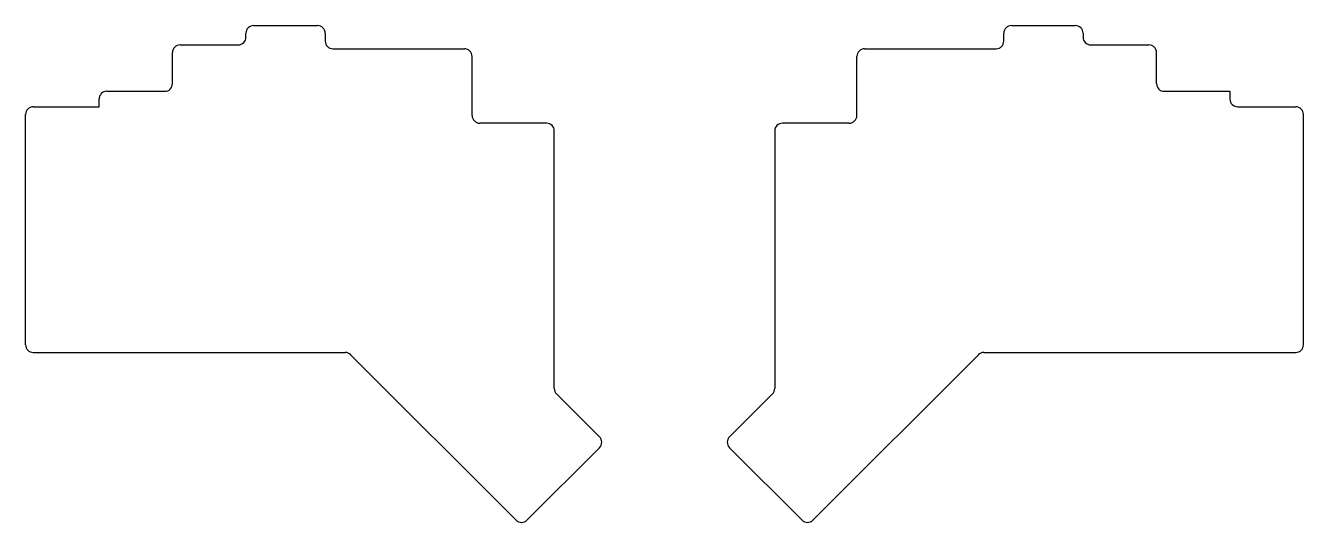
# Model space of a CAD drawing. Header units: millimetres. Extents: x 9 to 339, y -59 to 69.
import ezdxf

# ---------------------------------------------------------------- set-up
doc = ezdxf.new("R2010")
doc.units = ezdxf.units.MM

msp = doc.modelspace()

# ---------------------------------------------------------------- linework, layer by layer
for p, q in [((65.75, 66.25), (65.75, 67.25)), ((67.75, 69.25), (84.25, 69.25)), ((86.25, 67.25), (86.25, 65.25)), ((261.75, 65.25), (261.75, 67.25)), ((263.75, 69.25), (280.25, 69.25)), ((282.25, 67.25), (282.25, 66.25)), ((48.75, 64.25), (63.75, 64.25)), ((88.25, 63.25), (122.25, 63.25)), ((225.75, 63.25), (259.75, 63.25)), ((284.25, 64.25), (299.25, 64.25)), ((46.75, 54.25), (46.75, 62.25)), ((124.25, 46), (124.25, 61.25)), ((223.75, 46), (223.75, 61.25)), ((301.25, 54.25), (301.25, 62.25)), ((27.75, 48.25), (27.75, 50.25)), ((29.75, 52.25), (44.75, 52.25)), ((303.25, 52.25), (320.25, 52.25)), ((320.25, 52.25), (320.25, 50.25)), ((10.75, 48.25), (27.75, 48.25)), ((322.25, 48.25), (337.25, 48.25)), ((8.75, -13.25), (8.75, 46.25)), ((143.5, 44), (126.25, 44)), ((221.75, 44), (204.5, 44)), ((339.25, -13.25), (339.25, 46.25)), ((145.5, -24.54), (145.5, 42)), ((202.5, 42), (202.5, -24.54)), ((10.75, -15.25), (91.42, -15.25)), ((92.83, -15.84), (135.61, -58.61)), ((212.39, -58.61), (255.17, -15.84)), ((256.58, -15.25), (337.25, -15.25)), ((146.09, -25.96), (157.17, -37.04)), ((190.83, -37.04), (201.91, -25.96)), ((138.43, -58.61), (157.17, -39.87)), ((190.83, -39.87), (209.57, -58.61))]:
    msp.add_line(p, q)
for centre, start, end in [((63.75, 66.25), 270, 0), ((67.75, 67.25), 90, 180), ((84.25, 67.25), 0, 90), ((263.75, 67.25), 90, 180), ((280.25, 67.25), 0, 90), ((284.25, 66.25), 180, 270), ((48.75, 62.25), 90, 180), ((88.25, 65.25), 180, 270), ((122.25, 61.25), 0, 90), ((225.75, 61.25), 90, 180), ((259.75, 65.25), 270, 0), ((299.25, 62.25), 0, 90), ((44.75, 54.25), 270, 0), ((303.25, 54.25), 180, 270), ((29.75, 50.25), 90, 180), ((322.25, 50.25), 180, 270), ((10.75, 46.25), 90, 180), ((337.25, 46.25), 0, 90), ((126.25, 46), 180, 270), ((143.5, 42), 0, 90), ((204.5, 42), 90, 180), ((221.75, 46), 270, 0), ((10.75, -13.25), 180, 270), ((91.42, -17.25), 45, 90), ((256.58, -17.25), 90, 135), ((337.25, -13.25), 270, 0), ((147.5, -24.54), 180, 225), ((200.5, -24.54), 315, 0), ((155.76, -38.46), 315, 45), ((192.24, -38.46), 135, 225), ((137.02, -57.19), 225, 315), ((210.98, -57.19), 225, 315)]:
    msp.add_arc(centre, 2, start, end)

doc.saveas('drawing.dxf')
